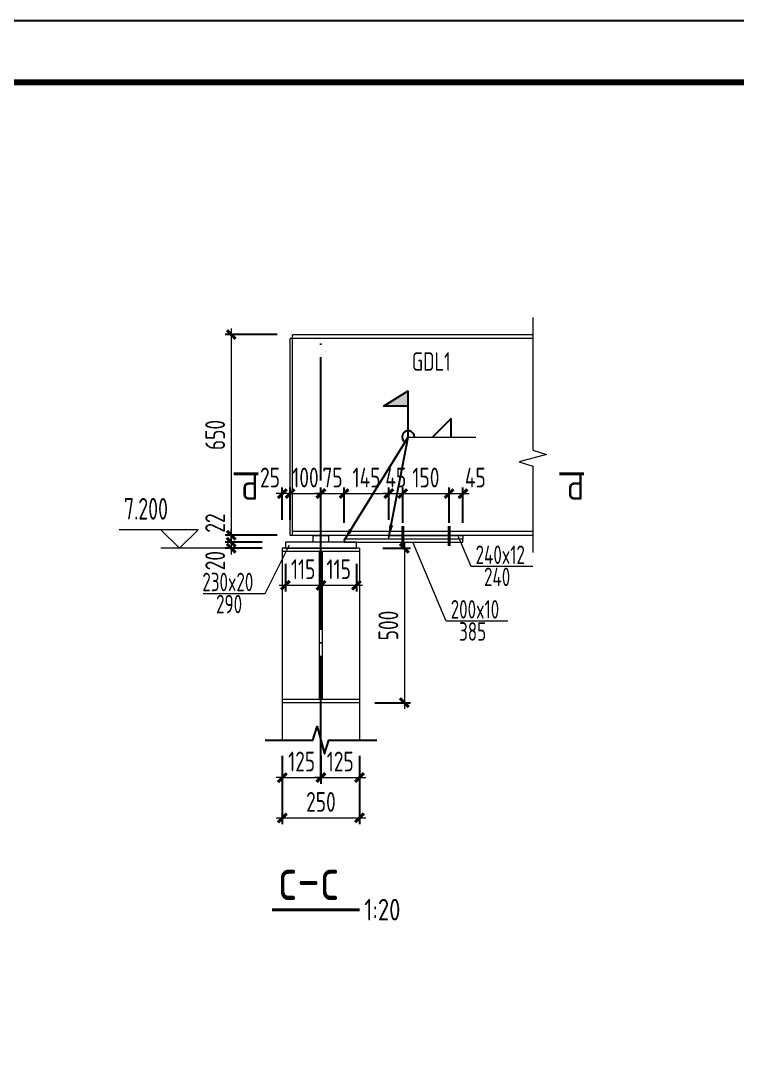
# Model space of a CAD drawing. Extents: x -2746917 to -971774, y -3334247 to -3250358.
# Drawn here: x -1251138 to -1239536, y -3290897 to -3274173 of the extents above; entities that cross this region are included whole.
import ezdxf
from ezdxf.enums import TextEntityAlignment as Align

# ---------------------------------------------------------------- set-up
doc = ezdxf.new("R2010")
doc.units = 0
doc.header["$LTSCALE"] = 1000
doc.header["$MEASUREMENT"] = 0
doc.header["$PDMODE"] = 35
doc.linetypes.add('DOTE', pattern=[2.42, 2, -0.2, 0.02, -0.2])
doc.layers.get('0').update_dxf_attribs({"linetype": 'CONTINUOUS'})
doc.layers.get('Defpoints').update_dxf_attribs({"linetype": 'CONTINUOUS'})
for name, color, linetype in [('AXIS', 253, 'DOTE'), ('BEAM_CON', 4, 'CONTINUOUS'), ('COLU', 7, 'CONTINUOUS'), ('DIM', 3, 'CONTINUOUS'), ('NUM', 7, 'CONTINUOUS'), ('PUB_TITLE', 4, 'CONTINUOUS'), ('REIN', 1, 'CONTINUOUS'), ('TEXT', 7, 'CONTINUOUS'), ('THICK', 6, 'CONTINUOUS'), ('THIN', 7, 'CONTINUOUS'), ('WELD', 7, 'CONTINUOUS')]:
    doc.layers.add(name, color=color, linetype=linetype)
doc.layers.add('yichutu', color=7, linetype='CONTINUOUS', true_color=0xffffff, plot=False)
doc.styles.add('TSSD_Dimension', font='tssdeng.shx', dxfattribs={"width": 0.75, "bigfont": 'Hztxt.shx'})
doc.styles.add('TSSD_Label', font='tssdeng.shx', dxfattribs={"width": 0.75, "bigfont": 'hztxt.shx'})
doc.styles.add('TSSD_Rein', font='Tssdeng.shx', dxfattribs={"width": 0.75, "bigfont": 'hztxt.shx'})
doc.dimstyles.new('TSSD_20_100', dxfattribs={"dimtxt": 350, "dimasz": 100, "dimexe": 100, "dimexo": 250, "dimgap": 100, "dimtad": 1, "dimdec": 0, "dimlfac": 0.2, "dimzin": 0, "dimdsep": 46, "dimtxsty": 'TSSD_Dimension', "dimblk": 'ARCHTICK', "dimcen": 0, "dimdle": 100, "dimclrt": 7, "dimadec": 0, "dimazin": 0, "dimtfac": 1, "dimtdec": 0, "dimtix": 1, "dimtmove": 2, "dimatfit": 3, "dimfxl": 1, "dimtolj": 1, "dimtzin": 0, "dimlwd": 5, "dimarcsym": 0})
doc.dimstyles.new('TSSD_LEADER_STYLE_200.0', dxfattribs={"dimtxt": 700, "dimasz": 200, "dimexe": 200, "dimexo": 500, "dimgap": 0.09, "dimtad": 0, "dimtih": 1, "dimtoh": 1, "dimdec": 4, "dimzin": 0, "dimdsep": 46, "dimtxsty": 'Standard', "dimcen": 0.09, "dimdle": 200, "dimclrt": 7, "dimadec": 0, "dimazin": 0, "dimtfac": 1, "dimtdec": 4, "dimtofl": 0, "dimtmove": 0, "dimatfit": 3, "dimfxl": 1, "dimtolj": 1, "dimtzin": 0, "dimarcsym": 0})

# ---------------------------------------------------------------- blocks, each defined once
blk = doc.blocks.new('_ArchTick')
at = {"color": 0, "const_width": 0.5}
blk.add_lwpolyline([(-0.71, -0.71), (0.71, 0.71)], dxfattribs=at)
blk = doc.blocks.new('*D503')
at = {"layer": 'Defpoints', "color": 0, "ltscale": 1.5}
for p in [(-1246277, -3281832), (-1246777, -3282508), (-1246277, -3282508)]:
    blk.add_point(p, dxfattribs=at)
at = {"layer": 'DIM', "color": 0, "lineweight": -2, "ltscale": 1.5}
for p, q in [((-1246777, -3282258), (-1246777, -3281732)), ((-1246277, -3282258), (-1246277, -3281732))]:
    blk.add_line(p, q, dxfattribs=at)
at = {"layer": 'DIM', "color": 0, "lineweight": 5, "ltscale": 1.5}
for p, q in [((-1246777, -3281832), (-1246877, -3281832)), ((-1246777, -3281832), (-1246277, -3281832)), ((-1246277, -3281832), (-1246177, -3281832))]:
    blk.add_line(p, q, dxfattribs=at)
at = {"layer": 'DIM', "color": 0, "lineweight": 5, "ltscale": 1.5, "xscale": 100, "yscale": 100, "zscale": 100}
blk.add_blockref('_ArchTick', (-1246777, -3281832), dxfattribs=at)
at = {"layer": 'DIM', "color": 0, "lineweight": 5, "ltscale": 1.5, "xscale": 100, "yscale": 100, "zscale": 100, "rotation": 180}
blk.add_blockref('_ArchTick', (-1246277, -3281832), dxfattribs=at)
at = {"layer": 'DIM', "color": 7, "ltscale": 1.5, "insert": (-1246527, -3281572), "char_height": 320, "attachment_point": 5, "style": 'TSSD_Dimension'}
blk.add_mtext('\\A1;100', dxfattribs=at)
blk = doc.blocks.new('*D504')
at = {"layer": 'Defpoints', "color": 0, "ltscale": 1.5}
for p in [(-1245902, -3281832), (-1246277, -3282508), (-1245902, -3282558)]:
    blk.add_point(p, dxfattribs=at)
at = {"layer": 'DIM', "color": 0, "lineweight": -2, "ltscale": 1.5}
for p, q in [((-1246277, -3282258), (-1246277, -3281732)), ((-1245902, -3282308), (-1245902, -3281732))]:
    blk.add_line(p, q, dxfattribs=at)
at = {"layer": 'DIM', "color": 0, "lineweight": 5, "ltscale": 1.5}
for p, q in [((-1246277, -3281832), (-1246377, -3281832)), ((-1246277, -3281832), (-1245902, -3281832)), ((-1245902, -3281832), (-1245802, -3281832))]:
    blk.add_line(p, q, dxfattribs=at)
at = {"layer": 'DIM', "color": 0, "lineweight": 5, "ltscale": 1.5, "xscale": 100, "yscale": 100, "zscale": 100}
blk.add_blockref('_ArchTick', (-1246277, -3281832), dxfattribs=at)
at = {"layer": 'DIM', "color": 0, "lineweight": 5, "ltscale": 1.5, "xscale": 100, "yscale": 100, "zscale": 100, "rotation": 180}
blk.add_blockref('_ArchTick', (-1245902, -3281832), dxfattribs=at)
at = {"layer": 'DIM', "color": 7, "ltscale": 1.5, "insert": (-1246089, -3281572), "char_height": 320, "attachment_point": 5, "style": 'TSSD_Dimension'}
blk.add_mtext('\\A1;75', dxfattribs=at)
blk = doc.blocks.new('*D505')
at = {"layer": 'Defpoints', "color": 0, "ltscale": 1.5}
for p in [(-1244952, -3281832), (-1245177, -3282508, -48), (-1244952, -3282558, -48)]:
    blk.add_point(p, dxfattribs=at)
at = {"layer": 'DIM', "color": 0, "lineweight": -2, "ltscale": 1.5}
for p, q in [((-1245177, -3282258), (-1245177, -3281732)), ((-1244952, -3282308), (-1244952, -3281732))]:
    blk.add_line(p, q, dxfattribs=at)
at = {"layer": 'DIM', "color": 0, "lineweight": 5, "ltscale": 1.5}
for p, q in [((-1245177, -3281832), (-1245277, -3281832)), ((-1245177, -3281832), (-1244952, -3281832)), ((-1244952, -3281832), (-1244852, -3281832))]:
    blk.add_line(p, q, dxfattribs=at)
at = {"layer": 'DIM', "color": 0, "lineweight": 5, "ltscale": 1.5, "xscale": 100, "yscale": 100, "zscale": 100}
blk.add_blockref('_ArchTick', (-1245177, -3281832), dxfattribs=at)
at = {"layer": 'DIM', "color": 0, "lineweight": 5, "ltscale": 1.5, "xscale": 100, "yscale": 100, "zscale": 100, "rotation": 180}
blk.add_blockref('_ArchTick', (-1244952, -3281832), dxfattribs=at)
at = {"layer": 'DIM', "color": 7, "ltscale": 1.5, "insert": (-1245064, -3281572), "char_height": 320, "attachment_point": 5, "style": 'TSSD_Dimension'}
blk.add_mtext('\\A1;45', dxfattribs=at)
blk = doc.blocks.new('*D506')
at = {"layer": 'Defpoints', "color": 0, "ltscale": 1.5}
for p in [(-1244202, -3281832), (-1244952, -3282558, -48), (-1244202, -3282558, -48)]:
    blk.add_point(p, dxfattribs=at)
at = {"layer": 'DIM', "color": 0, "lineweight": -2, "ltscale": 1.5}
for p, q in [((-1244952, -3282308), (-1244952, -3281732)), ((-1244202, -3282308), (-1244202, -3281732))]:
    blk.add_line(p, q, dxfattribs=at)
at = {"layer": 'DIM', "color": 0, "lineweight": 5, "ltscale": 1.5}
blk.add_line((-1245052, -3281832), (-1244102, -3281832), dxfattribs=at)
at = {"layer": 'DIM', "color": 0, "lineweight": 5, "ltscale": 1.5, "xscale": 100, "yscale": 100, "zscale": 100, "rotation": 180}
blk.add_blockref('_ArchTick', (-1244952, -3281832), dxfattribs=at)
at = {"layer": 'DIM', "color": 0, "lineweight": 5, "ltscale": 1.5, "xscale": 100, "yscale": 100, "zscale": 100}
blk.add_blockref('_ArchTick', (-1244202, -3281832), dxfattribs=at)
at = {"layer": 'DIM', "color": 7, "ltscale": 1.5, "insert": (-1244577, -3281572), "char_height": 320, "attachment_point": 5, "style": 'TSSD_Dimension'}
blk.add_mtext('\\A1;150', dxfattribs=at)
blk = doc.blocks.new('*D507')
at = {"layer": 'Defpoints', "color": 0, "ltscale": 1.5}
for p in [(-1243977, -3281832), (-1244202, -3282558, -48), (-1243977, -3282558, -48)]:
    blk.add_point(p, dxfattribs=at)
at = {"layer": 'DIM', "color": 0, "lineweight": -2, "ltscale": 1.5}
for p, q in [((-1244202, -3282308), (-1244202, -3281732)), ((-1243977, -3282308), (-1243977, -3281732))]:
    blk.add_line(p, q, dxfattribs=at)
at = {"layer": 'DIM', "color": 0, "lineweight": 5, "ltscale": 1.5}
blk.add_line((-1244302, -3281832), (-1243877, -3281832), dxfattribs=at)
at = {"layer": 'DIM', "color": 0, "lineweight": 5, "ltscale": 1.5, "xscale": 100, "yscale": 100, "zscale": 100, "rotation": 180}
blk.add_blockref('_ArchTick', (-1244202, -3281832), dxfattribs=at)
at = {"layer": 'DIM', "color": 0, "lineweight": 5, "ltscale": 1.5, "xscale": 100, "yscale": 100, "zscale": 100}
blk.add_blockref('_ArchTick', (-1243977, -3281832), dxfattribs=at)
at = {"layer": 'DIM', "color": 7, "ltscale": 1.5, "insert": (-1243777, -3281572), "char_height": 320, "attachment_point": 5, "style": 'TSSD_Dimension'}
blk.add_mtext('\\A1;45', dxfattribs=at)
blk = doc.blocks.new('*D508')
at = {"layer": 'Defpoints', "color": 0, "ltscale": 1.5}
for p in [(-1245527, -3282718, -48), (-1245652, -3285218), (-1244925, -3285218)]:
    blk.add_point(p, dxfattribs=at)
at = {"layer": 'DIM', "color": 0, "lineweight": -2, "ltscale": 1.5}
for p, q in [((-1245277, -3282718), (-1244825, -3282718)), ((-1245402, -3285218), (-1244825, -3285218))]:
    blk.add_line(p, q, dxfattribs=at)
at = {"layer": 'DIM', "color": 0, "lineweight": 5, "ltscale": 1.5}
blk.add_line((-1244925, -3282618), (-1244925, -3285318), dxfattribs=at)
at = {"layer": 'DIM', "color": 0, "lineweight": 5, "ltscale": 1.5, "xscale": 100, "yscale": 100, "zscale": 100}
for p, rotation in [((-1244925, -3282718), 90), ((-1244925, -3285218), 270)]:
    blk.add_blockref('_ArchTick', p, dxfattribs=dict(at, rotation=rotation))
at = {"layer": 'DIM', "color": 7, "ltscale": 1.5, "insert": (-1245185, -3283968), "char_height": 320, "attachment_point": 5, "rotation": 90, "style": 'TSSD_Dimension'}
blk.add_mtext('\\A1;500', dxfattribs=at)
blk = doc.blocks.new('*D509')
at = {"layer": 'Defpoints', "color": 0, "ltscale": 1.5}
for p in [(-1246902, -3285827), (-1246277, -3285827, -48), (-1246277, -3286431)]:
    blk.add_point(p, dxfattribs=at)
at = {"layer": 'DIM', "color": 0, "lineweight": -2, "ltscale": 1.5}
for p, q in [((-1246902, -3286077), (-1246902, -3286531)), ((-1246277, -3286077), (-1246277, -3286531))]:
    blk.add_line(p, q, dxfattribs=at)
at = {"layer": 'DIM', "color": 0, "lineweight": 5, "ltscale": 1.5}
for p, q in [((-1246902, -3286431), (-1247002, -3286431)), ((-1246902, -3286431), (-1246277, -3286431)), ((-1246277, -3286431), (-1246177, -3286431))]:
    blk.add_line(p, q, dxfattribs=at)
at = {"layer": 'DIM', "color": 0, "lineweight": 5, "ltscale": 1.5, "xscale": 100, "yscale": 100, "zscale": 100}
blk.add_blockref('_ArchTick', (-1246902, -3286431), dxfattribs=at)
at = {"layer": 'DIM', "color": 0, "lineweight": 5, "ltscale": 1.5, "xscale": 100, "yscale": 100, "zscale": 100, "rotation": 180}
blk.add_blockref('_ArchTick', (-1246277, -3286431), dxfattribs=at)
at = {"layer": 'DIM', "color": 7, "ltscale": 1.5, "insert": (-1246589, -3286171), "char_height": 320, "attachment_point": 5, "style": 'TSSD_Dimension'}
blk.add_mtext('\\A1;125', dxfattribs=at)
blk = doc.blocks.new('*D510')
at = {"layer": 'Defpoints', "color": 0, "ltscale": 1.5}
for p in [(-1246277, -3285827, -48), (-1245652, -3285827), (-1245652, -3286431)]:
    blk.add_point(p, dxfattribs=at)
at = {"layer": 'DIM', "color": 0, "lineweight": -2, "ltscale": 1.5}
for p, q in [((-1246277, -3286077), (-1246277, -3286531)), ((-1245652, -3286077), (-1245652, -3286531))]:
    blk.add_line(p, q, dxfattribs=at)
at = {"layer": 'DIM', "color": 0, "lineweight": 5, "ltscale": 1.5}
for p, q in [((-1246277, -3286431), (-1246377, -3286431)), ((-1246277, -3286431), (-1245652, -3286431)), ((-1245652, -3286431), (-1245552, -3286431))]:
    blk.add_line(p, q, dxfattribs=at)
at = {"layer": 'DIM', "color": 0, "lineweight": 5, "ltscale": 1.5, "xscale": 100, "yscale": 100, "zscale": 100}
blk.add_blockref('_ArchTick', (-1246277, -3286431), dxfattribs=at)
at = {"layer": 'DIM', "color": 0, "lineweight": 5, "ltscale": 1.5, "xscale": 100, "yscale": 100, "zscale": 100, "rotation": 180}
blk.add_blockref('_ArchTick', (-1245652, -3286431), dxfattribs=at)
at = {"layer": 'DIM', "color": 7, "ltscale": 1.5, "insert": (-1245964, -3286171), "char_height": 320, "attachment_point": 5, "style": 'TSSD_Dimension'}
blk.add_mtext('\\A1;125', dxfattribs=at)
blk = doc.blocks.new('*D511')
at = {"layer": 'Defpoints', "color": 0, "ltscale": 1.5}
for p in [(-1246902, -3285827), (-1245652, -3285827), (-1245652, -3287085)]:
    blk.add_point(p, dxfattribs=at)
at = {"layer": 'DIM', "color": 0, "lineweight": -2, "ltscale": 1.5}
for p, q in [((-1246902, -3286077), (-1246902, -3287185)), ((-1245652, -3286077), (-1245652, -3287185))]:
    blk.add_line(p, q, dxfattribs=at)
at = {"layer": 'DIM', "color": 0, "lineweight": 5, "ltscale": 1.5}
blk.add_line((-1247002, -3287085), (-1245552, -3287085), dxfattribs=at)
at = {"layer": 'DIM', "color": 0, "lineweight": 5, "ltscale": 1.5, "xscale": 100, "yscale": 100, "zscale": 100, "rotation": 180}
blk.add_blockref('_ArchTick', (-1246902, -3287085), dxfattribs=at)
at = {"layer": 'DIM', "color": 0, "lineweight": 5, "ltscale": 1.5, "xscale": 100, "yscale": 100, "zscale": 100}
blk.add_blockref('_ArchTick', (-1245652, -3287085), dxfattribs=at)
at = {"layer": 'DIM', "color": 7, "ltscale": 1.5, "insert": (-1246277, -3286825), "char_height": 320, "attachment_point": 5, "style": 'TSSD_Dimension'}
blk.add_mtext('\\A1;250', dxfattribs=at)
blk = doc.blocks.new('_WELD001')
at = {"linetype": 'ByBlock'}
h = blk.add_hatch(color=0, dxfattribs=at)
h.paths.add_polyline_path([(0.8, 1), (0, 1.5), (0, 1)])
edge = h.paths.add_edge_path()
edge.add_line((0, 0), (0, 1.5))
at = {"color": 0, "linetype": 'ByBlock'}
for p, q in [((0, 0), (0, 1.5)), ((0.8, 1), (0, 1.5)), ((0, 1), (0.8, 1))]:
    blk.add_line(p, q, dxfattribs=at)
blk = doc.blocks.new('_WELD004')
at = {"color": 0, "linetype": 'ByBlock'}
for p, q in [((0, 1), (1, 0)), ((0, 0), (0, 1))]:
    blk.add_line(p, q, dxfattribs=at)
blk = doc.blocks.new('*D512')
at = {"layer": 'Defpoints', "color": 0, "ltscale": 1.5}
for p in [(-1245177, -3281832), (-1245902, -3282558, -48), (-1245177, -3282508, -48)]:
    blk.add_point(p, dxfattribs=at)
at = {"layer": 'DIM', "color": 0, "lineweight": -2, "ltscale": 1.5}
for p, q in [((-1245902, -3282308), (-1245902, -3281732)), ((-1245177, -3282258), (-1245177, -3281732))]:
    blk.add_line(p, q, dxfattribs=at)
at = {"layer": 'DIM', "color": 0, "lineweight": 5, "ltscale": 1.5}
blk.add_line((-1246002, -3281832), (-1245077, -3281832), dxfattribs=at)
at = {"layer": 'DIM', "color": 0, "lineweight": 5, "ltscale": 1.5, "xscale": 100, "yscale": 100, "zscale": 100, "rotation": 180}
blk.add_blockref('_ArchTick', (-1245902, -3281832), dxfattribs=at)
at = {"layer": 'DIM', "color": 0, "lineweight": 5, "ltscale": 1.5, "xscale": 100, "yscale": 100, "zscale": 100}
blk.add_blockref('_ArchTick', (-1245177, -3281832), dxfattribs=at)
at = {"layer": 'DIM', "color": 7, "ltscale": 1.5, "insert": (-1245539, -3281572), "char_height": 320, "attachment_point": 5, "style": 'TSSD_Dimension'}
blk.add_mtext('\\A1;145', dxfattribs=at)
blk = doc.blocks.new('*D513')
at = {"layer": 'Defpoints', "color": 0, "ltscale": 1.5}
for p in [(-1246737, -3279258, -48), (-1247729, -3282508), (-1246737, -3282508, -48)]:
    blk.add_point(p, dxfattribs=at)
at = {"layer": 'DIM', "color": 0, "lineweight": 5, "ltscale": 1.5}
blk.add_line((-1247729, -3279158), (-1247729, -3282608), dxfattribs=at)
at = {"layer": 'DIM', "color": 0, "lineweight": -2, "ltscale": 1.5}
for p, q in [((-1246987, -3279258), (-1247829, -3279258)), ((-1246987, -3282508), (-1247829, -3282508))]:
    blk.add_line(p, q, dxfattribs=at)
at = {"layer": 'DIM', "color": 0, "lineweight": 5, "ltscale": 1.5, "xscale": 100, "yscale": 100, "zscale": 100}
for p, rotation in [((-1247729, -3279258), 90), ((-1247729, -3282508), 270)]:
    blk.add_blockref('_ArchTick', p, dxfattribs=dict(at, rotation=rotation))
at = {"layer": 'DIM', "color": 7, "ltscale": 1.5, "insert": (-1247989, -3280883), "char_height": 320, "attachment_point": 5, "rotation": 90, "style": 'TSSD_Dimension'}
blk.add_mtext('\\A1;650', dxfattribs=at)
blk = doc.blocks.new('*D514')
at = {"layer": 'Defpoints', "color": 0, "ltscale": 1.5}
for p in [(-1246777, -3282508), (-1247729, -3282618), (-1246999, -3282618, 48)]:
    blk.add_point(p, dxfattribs=at)
at = {"layer": 'DIM', "color": 0, "lineweight": 5, "ltscale": 1.5}
for p, q in [((-1247729, -3282508), (-1247729, -3282408)), ((-1247729, -3282508), (-1247729, -3282618)), ((-1247729, -3282618), (-1247729, -3282718))]:
    blk.add_line(p, q, dxfattribs=at)
at = {"layer": 'DIM', "color": 0, "lineweight": -2, "ltscale": 1.5}
for p, q in [((-1247027, -3282508), (-1247829, -3282508)), ((-1247249, -3282618), (-1247829, -3282618))]:
    blk.add_line(p, q, dxfattribs=at)
at = {"layer": 'DIM', "color": 0, "lineweight": 5, "ltscale": 1.5, "xscale": 100, "yscale": 100, "zscale": 100}
for p, rotation in [((-1247729, -3282508), 270), ((-1247729, -3282618), 90)]:
    blk.add_blockref('_ArchTick', p, dxfattribs=dict(at, rotation=rotation))
at = {"layer": 'DIM', "color": 7, "ltscale": 1.5, "insert": (-1247989, -3282309), "char_height": 320, "attachment_point": 5, "rotation": 90, "style": 'TSSD_Dimension'}
blk.add_mtext('\\A1;22', dxfattribs=at)
blk = doc.blocks.new('*D515')
at = {"layer": 'Defpoints', "color": 0, "ltscale": 1.5}
for p in [(-1247729, -3282718), (-1246977, -3282618, 48), (-1246977, -3282718)]:
    blk.add_point(p, dxfattribs=at)
at = {"layer": 'DIM', "color": 0, "lineweight": 5, "ltscale": 1.5}
for p, q in [((-1247729, -3282618), (-1247729, -3282518)), ((-1247729, -3282618), (-1247729, -3282718)), ((-1247729, -3282718), (-1247729, -3282818))]:
    blk.add_line(p, q, dxfattribs=at)
at = {"layer": 'DIM', "color": 0, "lineweight": -2, "ltscale": 1.5}
for p, q in [((-1247227, -3282618), (-1247829, -3282618)), ((-1247227, -3282718), (-1247829, -3282718))]:
    blk.add_line(p, q, dxfattribs=at)
at = {"layer": 'DIM', "color": 0, "lineweight": 5, "ltscale": 1.5, "xscale": 100, "yscale": 100, "zscale": 100}
for p, rotation in [((-1247729, -3282618), 270), ((-1247729, -3282718), 90)]:
    blk.add_blockref('_ArchTick', p, dxfattribs=dict(at, rotation=rotation))
at = {"layer": 'DIM', "color": 7, "ltscale": 1.5, "insert": (-1247989, -3282918), "char_height": 320, "attachment_point": 5, "rotation": 90, "style": 'TSSD_Dimension'}
blk.add_mtext('\\A1;20', dxfattribs=at)
blk = doc.blocks.new('*D516')
at = {"layer": 'Defpoints', "color": 0, "ltscale": 1.5}
for p in [(-1246852, -3282718), (-1246277, -3282718), (-1246277, -3283317)]:
    blk.add_point(p, dxfattribs=at)
at = {"layer": 'DIM', "color": 0, "lineweight": -2, "ltscale": 1.5}
for p, q in [((-1246852, -3282968), (-1246852, -3283417)), ((-1246277, -3282968), (-1246277, -3283417))]:
    blk.add_line(p, q, dxfattribs=at)
at = {"layer": 'DIM', "color": 0, "lineweight": 5, "ltscale": 1.5}
blk.add_line((-1246952, -3283317), (-1246177, -3283317), dxfattribs=at)
at = {"layer": 'DIM', "color": 0, "lineweight": 5, "ltscale": 1.5, "xscale": 100, "yscale": 100, "zscale": 100, "rotation": 180}
blk.add_blockref('_ArchTick', (-1246852, -3283317), dxfattribs=at)
at = {"layer": 'DIM', "color": 0, "lineweight": 5, "ltscale": 1.5, "xscale": 100, "yscale": 100, "zscale": 100}
blk.add_blockref('_ArchTick', (-1246277, -3283317), dxfattribs=at)
at = {"layer": 'DIM', "color": 7, "ltscale": 1.5, "insert": (-1246564, -3283057), "char_height": 320, "attachment_point": 5, "style": 'TSSD_Dimension'}
blk.add_mtext('\\A1;115', dxfattribs=at)
blk = doc.blocks.new('*D517')
at = {"layer": 'Defpoints', "color": 0, "ltscale": 1.5}
for p in [(-1246277, -3282718), (-1245702, -3282718), (-1245702, -3283317)]:
    blk.add_point(p, dxfattribs=at)
at = {"layer": 'DIM', "color": 0, "lineweight": -2, "ltscale": 1.5}
for p, q in [((-1246277, -3282968), (-1246277, -3283417)), ((-1245702, -3282968), (-1245702, -3283417))]:
    blk.add_line(p, q, dxfattribs=at)
at = {"layer": 'DIM', "color": 0, "lineweight": 5, "ltscale": 1.5}
blk.add_line((-1246377, -3283317), (-1245602, -3283317), dxfattribs=at)
at = {"layer": 'DIM', "color": 0, "lineweight": 5, "ltscale": 1.5, "xscale": 100, "yscale": 100, "zscale": 100, "rotation": 180}
blk.add_blockref('_ArchTick', (-1246277, -3283317), dxfattribs=at)
at = {"layer": 'DIM', "color": 0, "lineweight": 5, "ltscale": 1.5, "xscale": 100, "yscale": 100, "zscale": 100}
blk.add_blockref('_ArchTick', (-1245702, -3283317), dxfattribs=at)
at = {"layer": 'DIM', "color": 7, "ltscale": 1.5, "insert": (-1245989, -3283057), "char_height": 320, "attachment_point": 5, "style": 'TSSD_Dimension'}
blk.add_mtext('\\A1;115', dxfattribs=at)
blk = doc.blocks.new('*D518')
at = {"layer": 'Defpoints', "color": 0, "ltscale": 1.5}
for p in [(-1246902, -3281832), (-1246902, -3282508), (-1246777, -3282508)]:
    blk.add_point(p, dxfattribs=at)
at = {"layer": 'DIM', "color": 0, "lineweight": -2, "ltscale": 1.5}
for p, q in [((-1246902, -3282258), (-1246902, -3281732)), ((-1246777, -3282258), (-1246777, -3281732))]:
    blk.add_line(p, q, dxfattribs=at)
at = {"layer": 'DIM', "color": 0, "lineweight": 5, "ltscale": 1.5}
for p, q in [((-1246902, -3281832), (-1247002, -3281832)), ((-1246777, -3281832), (-1246902, -3281832)), ((-1246777, -3281832), (-1246677, -3281832))]:
    blk.add_line(p, q, dxfattribs=at)
at = {"layer": 'DIM', "color": 0, "lineweight": 5, "ltscale": 1.5, "xscale": 100, "yscale": 100, "zscale": 100}
blk.add_blockref('_ArchTick', (-1246902, -3281832), dxfattribs=at)
at = {"layer": 'DIM', "color": 0, "lineweight": 5, "ltscale": 1.5, "xscale": 100, "yscale": 100, "zscale": 100, "rotation": 180}
blk.add_blockref('_ArchTick', (-1246777, -3281832), dxfattribs=at)
at = {"layer": 'DIM', "color": 7, "ltscale": 1.5, "insert": (-1247101, -3281572), "char_height": 320, "attachment_point": 5, "style": 'TSSD_Dimension'}
blk.add_mtext('\\A1;25', dxfattribs=at)
blk = doc.blocks.new('yct-891-420-89100-42000-100-2004.0')
at = {"layer": 'yichutu', "color": 7, "true_color": 0xffffff}
blk.add_lwpolyline([(0, 0), (0, 42000), (89100, 42000), (89100, 0)], close=True, dxfattribs=at)
blk = doc.blocks.new('A$C440D491C')
at = {"layer": 'PUB_TITLE'}
blk.add_lwpolyline([(0, 0), (0, 42000), (89100, 42000), (89100, 0)], close=True, dxfattribs=at)
at = {"layer": 'PUB_TITLE', "const_width": 100}
blk.add_lwpolyline([(88100, 1000), (88100, 41000), (713, 41000), (713, 1000), (88100, 1000)], dxfattribs=at)

msp = doc.modelspace()

# ---------------------------------------------------------------- linework, layer by layer
at = {"layer": 'AXIS'}
msp.add_line((-1246276.83, -3286460.62, 48), (-1246276.83, -3279258.42, 48), dxfattribs=at)
at = {"layer": 'BEAM_CON', "lineweight": 5}
for p, q in [((-1242846.55, -3279318.42, 48), (-1246776.83, -3279318.42, 48)), ((-1246776.83, -3282508.42, 48), (-1246776.83, -3279318.42, 48)), ((-1242846.55, -3279258.42, 48), (-1246736.83, -3279258.42, 48)), ((-1246736.83, -3282508.42, 48), (-1246736.83, -3279258.42, 48)), ((-1242846.55, -3282508.42, 48), (-1246776.83, -3282508.42, 48)), ((-1242846.55, -3282448.42, 48), (-1246736.83, -3282448.42, 48)), ((-1246901.83, -3282718.42, 48), (-1246901.83, -3285826.51, 48)), ((-1245651.83, -3282718.42, 48), (-1246901.83, -3282718.42, 48)), ((-1245651.83, -3282718.42, 48), (-1245651.83, -3285826.51, 48)), ((-1245651.83, -3282768.42, 48), (-1246901.83, -3282768.42, 48)), ((-1246301.83, -3285168.42, 48), (-1246301.83, -3282768.42, 48)), ((-1246251.83, -3285168.42, 48), (-1246251.83, -3282768.42, 48)), ((-1245651.83, -3285168.42, 48), (-1246901.83, -3285168.42, 48)), ((-1245651.83, -3285218.42, 48), (-1246901.83, -3285218.42, 48))]:
    msp.add_line(p, q, dxfattribs=at)
for points, elevation in [([(-1246401.83, -3282508.42), (-1246151.83, -3282508.42), (-1246151.83, -3282618.42), (-1246401.83, -3282618.42)], 48), ([(-1243976.83, -3282568.42), (-1245901.83, -3282568.42), (-1245901.83, -3282618.42), (-1243976.83, -3282618.42)], 48), ([(-1245176.83, -3282508.42), (-1243976.83, -3282508.42), (-1243976.83, -3282568.42), (-1245176.83, -3282568.42)], 0), ([(-1246851.83, -3282718.42), (-1245701.83, -3282718.42), (-1245701.83, -3282618.42), (-1246851.83, -3282618.42)], 48)]:
    msp.add_lwpolyline(points, close=True, dxfattribs=dict(at, elevation=elevation))
at = {"layer": 'COLU', "linetype": 'ByBlock', "lineweight": 9}
for p, q in [((-1243846.4, -3283013.01, 84.46), (-1244047.56, -3282530.21, 67.96)), ((-1246789.11, -3282665.68, 127.38), (-1247183.11, -3283453.73, 96)), ((-1244250.03, -3283896.97, 84.46), (-1244786.83, -3282618.42, 48))]:
    msp.add_line(p, q, dxfattribs=at)
at = {"layer": 'NUM', "const_width": 50, "elevation": 48}
msp.add_lwpolyline([(-1247066.5, -3288573.3), (-1245649.51, -3288573.3)], dxfattribs=at)
at = {"layer": 'REIN', "color": 0, "linetype": 'ByBlock', "const_width": 50}
for points, elevation in [([(-1244951.83, -3282358.51), (-1244951.83, -3282678.39)], 48), ([(-1244201.83, -3282358.51), (-1244201.83, -3282678.39)], 0)]:
    msp.add_lwpolyline(points, dxfattribs=dict(at, elevation=elevation))
at = {"layer": 'TEXT', "lineweight": 9}
for p, q in [((-1242845.1, -3283013.01, 84.46), (-1243846.4, -3283013.01, 84.46)), ((-1247183.11, -3283453.73, 96), (-1248184.41, -3283453.73, 96)), ((-1243248.73, -3283896.97, 84.46), (-1244250.03, -3283896.97, 84.46))]:
    msp.add_line(p, q, dxfattribs=at)
at = {"layer": 'THICK', "color": 4, "const_width": 50, "elevation": -48}
for points in [[(-1247687.44, -3281512.97), (-1247287.44, -3281512.97)], [(-1242416.57, -3281512.97), (-1242016.57, -3281512.97)]]:
    msp.add_lwpolyline(points, dxfattribs=at)
at = {"layer": 'THIN', "lineweight": 9}
for p, q in [((-1248866.04, -3282418.42), (-1249544.51, -3282418.42)), ((-1248566.04, -3282718.42), (-1248866.04, -3282418.42)), ((-1248266.04, -3282418.42), (-1248866.04, -3282418.42)), ((-1248566.04, -3282718.42), (-1248266.04, -3282418.42)), ((-1247633.94, -3282718.42), (-1248866.04, -3282718.42)), ((-1248566.04, -3282718.42), (-1248566.04, -3282718.42))]:
    msp.add_line(p, q, dxfattribs=at)
at = {"layer": 'THIN', "lineweight": 5, "elevation": 96}
msp.add_lwpolyline([(-1242846.55, -3278978.42), (-1242846.55, -3281128.42), (-1242626.55, -3281198.42), (-1243066.55, -3281318.42), (-1242846.55, -3281388.42), (-1242846.55, -3282788.42)], dxfattribs=at)
at = {"layer": 'THIN', "elevation": 0}
msp.add_lwpolyline([(-1247181.83, -3285826.51), (-1246406.83, -3285826.51), (-1246336.83, -3285606.51), (-1246216.83, -3286046.51), (-1246146.83, -3285826.51), (-1245371.83, -3285826.51)], dxfattribs=at)
at = {"layer": 'WELD', "lineweight": 9}
msp.add_line((-1244863.39, -3280916.29, 48), (-1243770.05, -3280916.29, 48), dxfattribs=at)
at = {"layer": 'WELD'}
msp.add_arc((-1244863.39, -3280916.29, 96), 100, 0, 238.560677, dxfattribs=at)

# ---------------------------------------------------------------- block references
at = {"ltscale": 1.5}
msp.add_blockref('A$C440D491C', (-1309480.26, -3316173.05), dxfattribs=at)
at = {"layer": 'WELD'}
for name, p, xscale, yscale, zscale in [('_WELD001', (-1244863.39, -3280916.29, 48), -500, 500, 500), ('_WELD004', (-1244170.05, -3280916.29, 48), -300, 300, 300)]:
    msp.add_blockref(name, p, dxfattribs=dict(at, xscale=xscale, yscale=yscale, zscale=zscale))
at = {"layer": 'yichutu'}
msp.add_blockref('yct-891-420-89100-42000-100-2004.0', (-1309480.26, -3316173.05), dxfattribs=at)

# ---------------------------------------------------------------- texts
at = {"layer": 'TEXT', "lineweight": 9}
for s, height, style, width, p in [('GDL1', 300, 'TSSD_Rein', 0.75, (-1244804.98, -3279843.89, 96)), ('240x12', 300, 'TSSD_Rein', 0.7, (-1243772.71, -3282972.59, 84.46)), ('240', 300, 'TSSD_Rein', 0.7, (-1243636.33, -3283330.96, 84.46)), ('230x20', 300, 'TSSD_Rein', 0.7, (-1248196.52, -3283413.32, 96)), ('290', 300, 'TSSD_Rein', 0.7, (-1247974.35, -3283771.68, 96)), ('200x10', 300, 'TSSD_Rein', 0.7, (-1244176.34, -3283856.56, 84.46)), ('385', 300, 'TSSD_Rein', 0.7, (-1244039.96, -3284214.92, 84.46)), ('c-c', 700, 'TSSD_Label', 0.8, (-1246975.31, -3288414.88, 48)), ('1:20', 350, 'TSSD_Label', 0.8, (-1245575.57, -3288745.56, 48))]:
    msp.add_text(s, height=height, dxfattribs=dict(at, style=style, width=width)).set_placement(p)
at = {"layer": 'TEXT', "color": 4, "lineweight": 9, "style": 'TSSD_Label'}
for p in [(-1247566.08, -3281931.79, -48), (-1242295.21, -3281931.79, -48)]:
    msp.add_text('d', height=400, dxfattribs=at).set_placement(p)
at = {"layer": 'TEXT', "lineweight": 9, "style": 'TSSD_Label', "width": 0.7}
msp.add_text('7.200', height=350, dxfattribs=at).set_placement((-1248752.97, -3282358.42), align=Align.BOTTOM_RIGHT)

# ---------------------------------------------------------------- dimensions: what is measured, and where the dimension line sits
at = {"layer": 'DIM', "ltscale": 1.5}
for base, p1, p2, picture, middle in [((-1247729, -3282508.42, 48), (-1246736.83, -3279258.42), (-1246736.83, -3282508.42), '*D513', (-1247989, -3280883.42, 48)), ((-1244925.1, -3285218.42, 48), (-1245526.83, -3282718.42), (-1245651.83, -3285218.42, 48), '*D508', (-1245185.1, -3283968.42, 48))]:
    dim = msp.add_linear_dim(base=base, p1=p1, p2=p2, angle=90, dimstyle='TSSD_20_100', override={"dimtxt": 320}, dxfattribs=at)
    dim.commit()
    dim.dimension.update_dxf_attribs({"geometry": picture, "text_midpoint": middle})
for base, p1, p2, picture, middle in [((-1246901.83, -3281831.92, 144), (-1246776.83, -3282508.42, 144), (-1246901.83, -3282508.42, 144), '*D518', (-1247101.42, -3281571.92, 144)), ((-1243976.83, -3281831.92, 48), (-1244201.83, -3282558.42), (-1243976.83, -3282558.42), '*D507', (-1243777.24, -3281571.92, 48)), ((-1246276.83, -3283316.95), (-1246851.83, -3282718.42), (-1246276.83, -3282718.42), '*D516', (-1246564.33, -3283056.95)), ((-1245701.83, -3283316.95), (-1246276.83, -3282718.42), (-1245701.83, -3282718.42), '*D517', (-1245989.33, -3283056.95))]:
    dim = msp.add_linear_dim(base=base, p1=p1, p2=p2, dimstyle='TSSD_20_100', override={"dimtxt": 320}, dxfattribs=at)
    dim.commit()
    dim.dimension.update_dxf_attribs({"geometry": picture, "text_midpoint": middle, "dimtype": 160})
for base, p1, p2, picture, middle in [((-1246276.83, -3281831.92, 48), (-1246776.83, -3282508.42, 48), (-1246276.83, -3282508.42, 48), '*D503', (-1246526.83, -3281571.92, 48)), ((-1245901.83, -3281831.92, 48), (-1246276.83, -3282508.42, 48), (-1245901.83, -3282558.42, 48), '*D504', (-1246089.33, -3281571.92, 48)), ((-1245176.83, -3281831.92, 48), (-1245901.83, -3282558.42), (-1245176.83, -3282508.42), '*D512', (-1245539.33, -3281571.92, 48)), ((-1244951.83, -3281831.92, 48), (-1245176.83, -3282508.42), (-1244951.83, -3282558.42), '*D505', (-1245064.33, -3281571.92, 48)), ((-1244201.83, -3281831.92, 48), (-1244951.83, -3282558.42), (-1244201.83, -3282558.42), '*D506', (-1244576.83, -3281571.92, 48)), ((-1246276.83, -3286431.12, 48), (-1246901.83, -3285826.51, 48), (-1246276.83, -3285826.51), '*D509', (-1246589.33, -3286171.12, 48)), ((-1245651.83, -3287085.04, 48), (-1246901.83, -3285826.51, 48), (-1245651.83, -3285826.51, 48), '*D511', (-1246276.83, -3286825.04, 48)), ((-1245651.83, -3286431.12, 48), (-1246276.83, -3285826.51), (-1245651.83, -3285826.51, 48), '*D510', (-1245964.33, -3286171.12, 48))]:
    dim = msp.add_linear_dim(base=base, p1=p1, p2=p2, dimstyle='TSSD_20_100', override={"dimtxt": 320}, dxfattribs=at)
    dim.commit()
    dim.dimension.update_dxf_attribs({"geometry": picture, "text_midpoint": middle})
for base, p1, p2, picture, middle in [((-1247729, -3282618.42), (-1246776.83, -3282508.42), (-1246999.34, -3282618.42, 48), '*D514', (-1247989, -3282308.83)), ((-1247729, -3282718.42), (-1246976.83, -3282618.42, 48), (-1246976.83, -3282718.42), '*D515', (-1247989, -3282918.01))]:
    dim = msp.add_linear_dim(base=base, p1=p1, p2=p2, angle=90, dimstyle='TSSD_20_100', override={"dimtxt": 320}, dxfattribs=at)
    dim.commit()
    dim.dimension.update_dxf_attribs({"geometry": picture, "text_midpoint": middle, "dimtype": 160})

# ---------------------------------------------------------------- leaders
at = {"layer": 'WELD', "lineweight": 9}
for points in [[(-1245901.83, -3282593.42), (-1244863.39, -3280916.29)], [(-1245176.83, -3282538.42), (-1244863.39, -3280916.29)]]:
    msp.add_leader(points, dimstyle='TSSD_LEADER_STYLE_200.0', dxfattribs=at)

doc.saveas('drawing.dxf')
